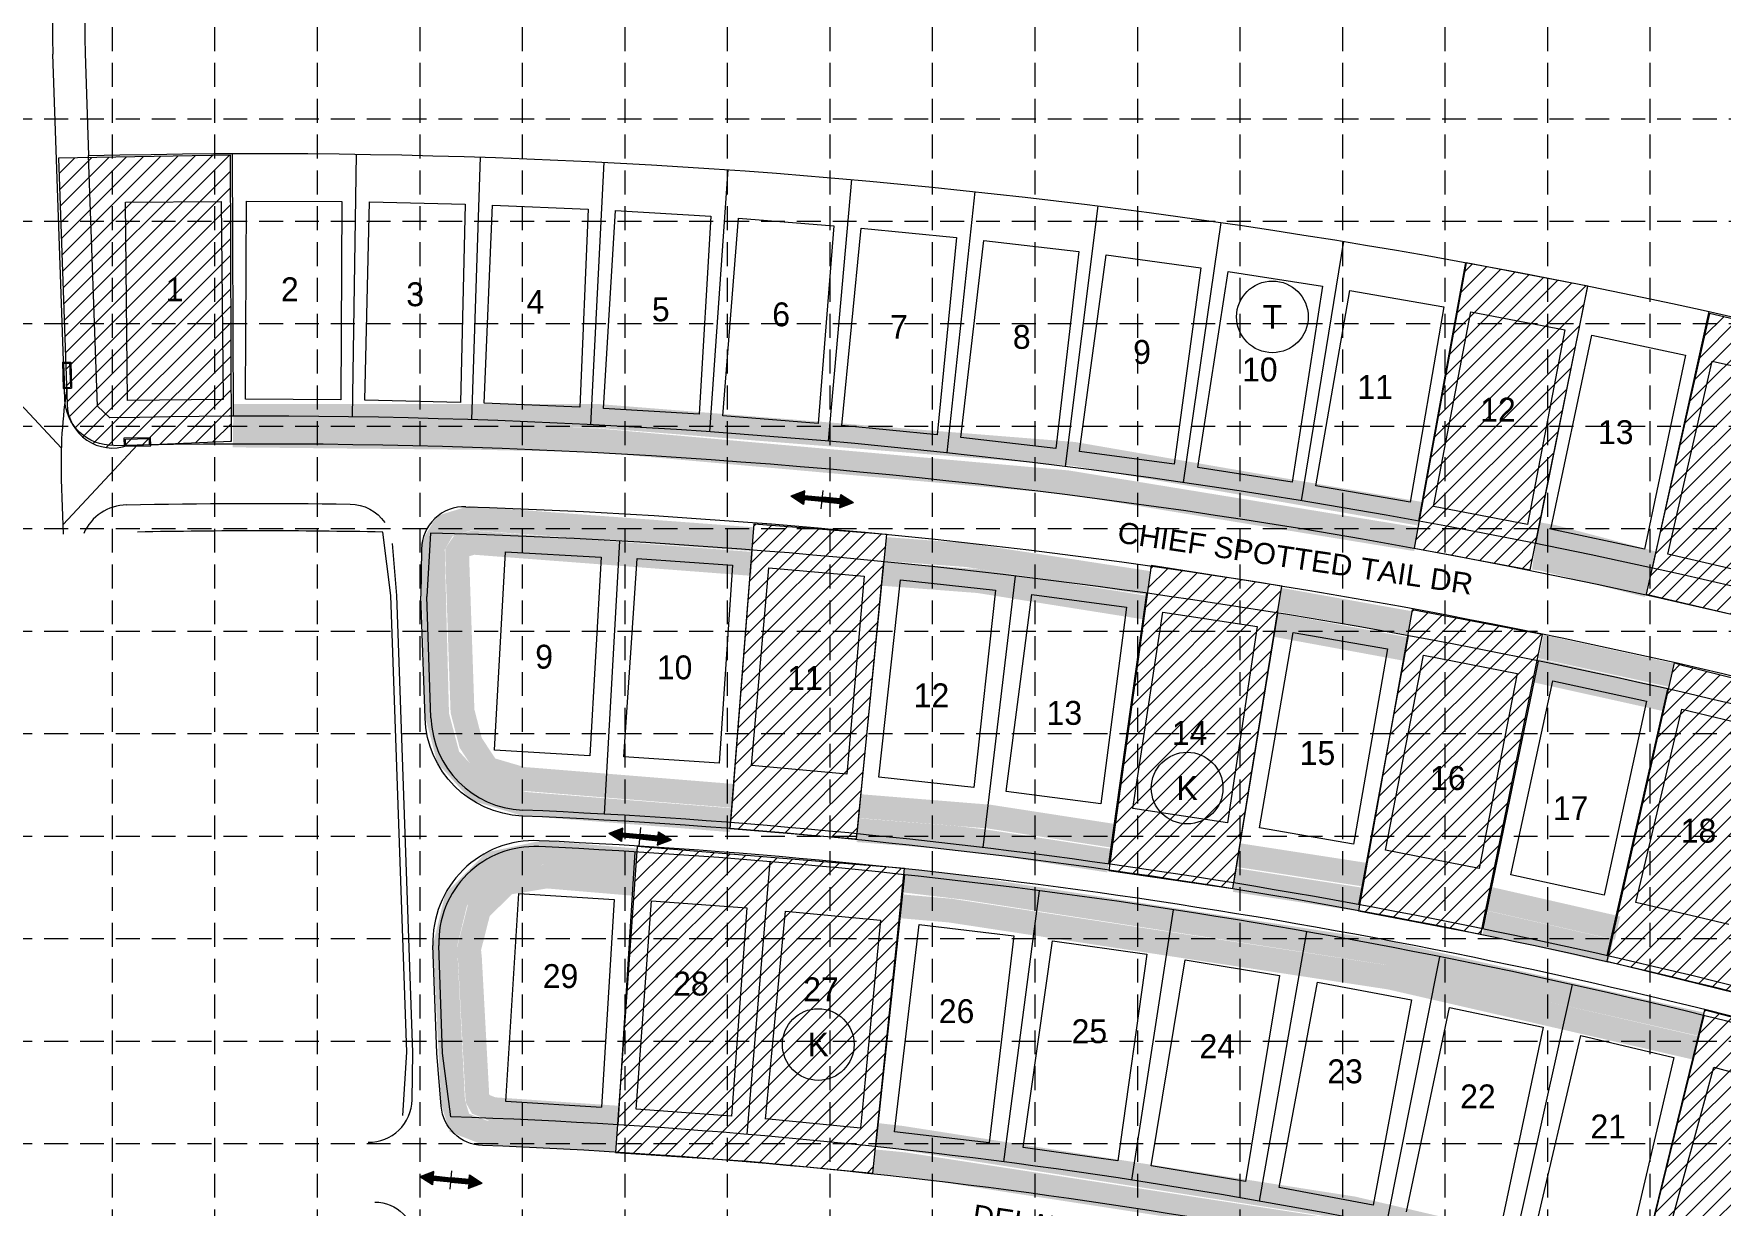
# Model space of a CAD drawing. Header units: feet. Extents: x 357436 to 359157, y 1039453 to 1042203.
# Drawn here: x 358092 to 358798, y 1040545 to 1041035 of the extents above; entities that cross this region are included whole.
import ezdxf
from ezdxf.enums import TextEntityAlignment as Align

# ---------------------------------------------------------------- set-up
doc = ezdxf.new("R2010")
doc.units = ezdxf.units.FT
doc.header["$LTSCALE"] = 50
doc.header["$MEASUREMENT"] = 0
doc.linetypes.add('HIDDEN', pattern=[0.375, 0.25, -0.125])
doc.layers.get('0').update_dxf_attribs({"color": 1})
for name, color, linetype, lineweight in [('11', 1, 'Continuous', 0), ('12', 1, 'Continuous', 0), ('13', 1, 'Continuous', 0), ('3', 1, 'Continuous', 0), ('4', 1, 'Continuous', 0), ('45', 1, 'Continuous', 0), ('SODDED LOT', 2, 'Continuous', 0)]:
    doc.layers.add(name, color=color, linetype=linetype, lineweight=lineweight)
for name, color, linetype in [('arrows', 250, 'Continuous'), ('BASE', 7, 'Continuous'), ('ECB', 84, 'Continuous'), ('grid', 254, 'HIDDEN')]:
    doc.layers.add(name, color=color, linetype=linetype)
doc.styles.add("L200'", font='ARIAL.TTF', dxfattribs={"height": 0.001969})
doc.styles.add('Style-ENGINEERING', font='ENGINEERING.shx')

msp = doc.modelspace()

# ---------------------------------------------------------------- hatches: boundary and pattern name
at = {"layer": 'SODDED LOT', "linetype": 'Continuous', "lineweight": 0}
h = msp.add_hatch(dxfattribs=at)
h.set_pattern_fill('ANSI31', color=2, scale=40, style=0)
edge = h.paths.add_edge_path()
edge.add_line((358174.27, 1040984.54), (358102.33, 1040983.2))
edge.add_line((358102.33, 1040983.2), (358105.88, 1040880.25))
edge.add_arc((358124.91, 1040880.91), 19.03, 181.97623, 289.2981)
edge.add_line((358131.2, 1040862.94), (358174.71, 1040864.72))
edge.add_line((358174.71, 1040864.72), (358174.27, 1040984.54))
h = msp.add_hatch(dxfattribs=at)
h.set_pattern_fill('ANSI31', color=2, scale=40, style=0)
h.paths.add_polyline_path([(358742.32, 1040929.62), (358691.39, 1040939.35), (358669.67, 1040819.99), (358718.14, 1040810.87)])
h = msp.add_hatch(dxfattribs=at)
h.set_pattern_fill('ANSI31', color=2, scale=40, style=0)
h.paths.add_polyline_path([(358793.2, 1040918.23), (358766.78, 1040800.69), (358809.55, 1040790.64), (358810.49, 1040794.09), (358814.89, 1040792.84), (358842.88, 1040906.6)])
h = msp.add_hatch(dxfattribs=at)
h.set_pattern_fill('ANSI31', color=2, scale=40, style=0)
h.paths.add_polyline_path([(358448.77, 1040825.76), (358436.13, 1040698.19), (358383.41, 1040702.48), (358393.41, 1040830.2)])
h = msp.add_hatch(dxfattribs=at)
h.set_pattern_fill('ANSI31', color=2, scale=40, style=0)
h.paths.add_polyline_path([(358559.55, 1040812.66), (358541.94, 1040684.99), (358593.82, 1040677.43), (358614.24, 1040804.07)])
h = msp.add_hatch(dxfattribs=at)
h.set_pattern_fill('ANSI31', color=2, scale=40, style=0)
h.paths.add_polyline_path([(358668.8, 1040794.17), (358646.41, 1040668.08), (358697.62, 1040658.37), (358723.42, 1040783.84)])
h = msp.add_hatch(dxfattribs=at)
h.set_pattern_fill('ANSI31', color=2, scale=40, style=0)
edge = h.paths.add_edge_path()
edge.add_line((358778.47, 1040771.92), (358750.31, 1040647.02))
edge.add_line((358750.31, 1040647.02), (358843.46, 1040624.14))
edge.add_line((358843.46, 1040624.14), (358861.01, 1040620.43))
edge.add_arc((358864.96, 1040639.1), 19.08, 258.06343, 332.79822)
edge.add_line((358881.93, 1040630.38), (358908.61, 1040720.76))
edge.add_arc((358892.4, 1040725.55), 16.9, 343.55342, 436.10735)
edge.add_line((358896.46, 1040741.95), (358782.33, 1040770.76))
edge.add_line((358782.33, 1040770.76), (358778.47, 1040771.92))
h = msp.add_hatch(dxfattribs=at)
h.set_pattern_fill('ANSI31', color=2, scale=40, style=0)
h.paths.add_polyline_path([(358344.44, 1040694.99), (358335.48, 1040566.94), (358390.97, 1040563.38), (358443.11, 1040558.26), (358456.36, 1040685.82)])
h = msp.add_hatch(dxfattribs=at)
h.set_pattern_fill('ANSI31', color=2, scale=40, style=0)
h.paths.add_polyline_path([(358760.75, 1040501.8), (358791.33, 1040626.64), (358836.91, 1040614.65), (358861.39, 1040606.02), (358867.15, 1040598.83), (358869.54, 1040589.24), (358866.67, 1040577.73), (358840.27, 1040494.29), (358833.08, 1040487.57), (358823.48, 1040485.18), (358815.8, 1040486.61)])

# ---------------------------------------------------------------- linework, layer by layer
at = {"color": 254, "lineweight": 0}
for p, q in [((358429.32, 1040838.67), (358429.13, 1040836.8)), ((358429.5, 1040840.55), (358429.69, 1040842.42)), ((358338.47, 1040702.7), (358332.57, 1040700.45)), ((358338.28, 1040700.83), (358338.47, 1040702.7)), ((358345.29, 1040695.24), (358346.06, 1040702.94)), ((358337.91, 1040697.09), (358332.57, 1040700.45)), ((358338.1, 1040698.96), (358337.91, 1040697.09)), ((358345.59, 1040698.22), (358338.1, 1040698.96)), ((358338.28, 1040700.83), (358345.77, 1040700.09)), ((358345.77, 1040700.09), (358345.59, 1040698.22)), ((358345.77, 1040700.09), (358345.59, 1040698.22)), ((358353.26, 1040699.34), (358345.77, 1040700.09)), ((358353.26, 1040699.34), (358353.45, 1040701.22)), ((358353.45, 1040701.22), (358358.79, 1040697.85))]:
    msp.add_line(p, q, dxfattribs=at)
at = {"layer": '11', "color": 250, "linetype": 'Continuous', "lineweight": 0}
for centre in [(358610.32, 1040916.79), (358574.65, 1040719.51), (358420.27, 1040612.16)]:
    msp.add_circle(centre, 15, dxfattribs=at)
at = {"layer": '12', "color": 250, "linetype": 'Continuous', "lineweight": 0}
for p, q in [((358118.57, 1040879.33), (358114.92, 1040984.27)), ((358175.52, 1040875.17), (358175.07, 1040985.16)), ((358225.39, 1040874.91), (358226.97, 1040984.9)), ((358275.25, 1040873.74), (358278.86, 1040983.74)), ((358325.07, 1040871.64), (358330.71, 1040981.56)), ((358374.85, 1040868.63), (358382.52, 1040978.42)), ((358424.57, 1040864.7), (358434.26, 1040974.33)), ((358474.2, 1040859.85), (358485.92, 1040969.28)), ((358523.74, 1040854.08), (358537.47, 1040963.28)), ((358573.16, 1040847.4), (358588.9, 1040956.33)), ((358622.45, 1040839.81), (358640.2, 1040948.43)), ((358671.59, 1040831.31), (358691.34, 1040939.59)), ((358720.56, 1040821.91), (358742.32, 1040929.8)), ((358769.36, 1040811.6), (358793.1, 1040919.07)), ((358118.57, 1040879.33), (358123.74, 1040874.45)), ((358241.4, 1040800.12), (358237.98, 1040826.69)), ((358258, 1040826.23), (358256.42, 1040799.76)), ((358330.77, 1040708.6), (358337.27, 1040822.91)), ((358383.68, 1040705.04), (358392.57, 1040819.19)), ((358436.51, 1040700.37), (358447.78, 1040814.31)), ((358489.23, 1040694.6), (358502.88, 1040808.28)), ((358541.82, 1040687.73), (358557.84, 1040801.11)), ((358248.06, 1040608.92), (358241.4, 1040800.12)), ((358258.19, 1040748.89), (358256.42, 1040799.76)), ((358594.25, 1040679.76), (358612.63, 1040792.78)), ((358646.51, 1040670.7), (358667.24, 1040783.31)), ((358698.56, 1040660.55), (358721.65, 1040772.7)), ((358750.39, 1040649.32), (358775.82, 1040760.96)), ((358336.55, 1040578.53), (358343.67, 1040692.8)), ((358390.48, 1040574.56), (358400.16, 1040688.65)), ((358444.3, 1040569.38), (358456.55, 1040683.22)), ((358498, 1040562.99), (358512.79, 1040676.53)), ((358551.54, 1040555.41), (358568.88, 1040668.59)), ((358604.89, 1040546.62), (358624.77, 1040659.38)), ((358263.08, 1040608.49), (358261.51, 1040653.64)), ((358658.03, 1040536.64), (358680.44, 1040648.92)), ((358710.94, 1040525.46), (358735.86, 1040637.22)), ((358763.58, 1040513.1), (358791, 1040624.27)), ((358246.48, 1040582.45), (358248.06, 1040608.92)), ((358266.51, 1040581.87), (358263.08, 1040608.49))]:
    msp.add_line(p, q, dxfattribs=at)
for centre, radius, start, end in [((358186.73, 1038174.19), 2701, 74.39025, 91.33623), ((358186.73, 1038174.19), 2653, 88.89319, 91.10836), ((358186.73, 1038174.19), 2653, 74.61783, 88.46054), ((358298.17, 1040750.28), 40, 181.99384, 267.52297), ((358186.73, 1038174.19), 2538.5, 75.16373, 87.52296), ((358301.49, 1040655.04), 40, 87.35158, 181.99384), ((358186.73, 1038174.19), 2523.5, 75.17493, 87.35158), ((358186.73, 1038174.19), 2409, 74.75348, 88.10218)]:
    msp.add_arc(centre, radius, start, end, dxfattribs=at)
at = {"layer": '13', "color": 250, "linetype": 'Continuous', "lineweight": 0}
for p, q in [((358104.96, 1040882.29), (358099.93, 1041026.72)), ((358243.91, 1040800.07), (358242.05, 1040821.94)), ((358254.22, 1040819.58), (358253.92, 1040799.83)), ((358250.56, 1040608.85), (358243.91, 1040800.07)), ((358255.7, 1040748.8), (358253.92, 1040799.83)), ((358260.58, 1040608.57), (358259.01, 1040653.56)), ((358250.26, 1040588.99), (358250.56, 1040608.85)), ((358262.46, 1040586.35), (358260.58, 1040608.57))]:
    msp.add_line(p, q, dxfattribs=at)
for centre, radius, start, end in [((358387.26, 1041036.73), 287.5, 141.12553, 181.99398), ((358131.21, 1040818.11), 20, 91.20303, 156.28788), ((358272.22, 1040819.31), 18, 88.14888, 179.12752), ((358186.73, 1038174.19), 2536, 75.16559, 87.52296), ((358301.49, 1040655.04), 42.5, 87.35159, 181.99335), ((358186.73, 1038174.19), 2526, 75.17306, 87.35159), ((358232.26, 1040589.26), 18, 268.91995, 359.12754), ((358186.73, 1038174.19), 2397.5, 74.77369, 87.77773)]:
    msp.add_arc(centre, radius, start, end, dxfattribs=at)
at = {"layer": '13', "color": 250, "linetype": 'Continuous', "lineweight": 0, "extrusion": (0, 0, -1)}
for centre, radius, start, end in [((-358124.95, 1040882.98), 20, 268.6934, 358.00611), ((-358186.73, 1038174.19), 2689.5, 88.6934, 105.7376), ((-358186.73, 1038174.19), 2664.5, 88.79697, 90.80942), ((-358224.12, 1040820.42), 18, 90.80942, 145.14677), ((-358186.73, 1038174.19), 2664.5, 91.85112, 105.39949), ((-358298.17, 1040750.28), 42.5, 272.47704, 358.00665), ((-358280.39, 1040587.87), 18, 272.22227, 355.1597), ((-358234.28, 1040528.21), 18, 91.15727, 175.15912)]:
    msp.add_arc(centre, radius, start, end, dxfattribs=at)
at = {"layer": '3', "color": 250, "linetype": 'Continuous', "lineweight": 0}
for p, q in [((358130.38, 1040964.75), (358170.38, 1040965.15)), ((358131.21, 1040881.76), (358130.38, 1040964.75)), ((358170.38, 1040965.15), (358171.21, 1040882.16)), ((358180.5, 1040882.26), (358180.92, 1040965.25)), ((358180.92, 1040965.25), (358220.92, 1040965.05)), ((358220.92, 1040965.05), (358220.5, 1040882.05)), ((358230.49, 1040881.91), (358232.45, 1040964.89)), ((358232.45, 1040964.89), (358272.44, 1040963.94)), ((358272.44, 1040963.94), (358270.48, 1040880.97)), ((358280.48, 1040880.64), (358283.96, 1040963.57)), ((358283.96, 1040963.57), (358323.93, 1040961.89)), ((358323.93, 1040961.89), (358320.44, 1040878.96)), ((358330.43, 1040878.45), (358335.45, 1040961.3)), ((358335.45, 1040961.3), (358375.37, 1040958.88)), ((358375.37, 1040958.88), (358370.36, 1040876.03)), ((358380.33, 1040875.33), (358386.88, 1040958.07)), ((358386.88, 1040958.07), (358426.76, 1040954.92)), ((358426.76, 1040954.92), (358420.21, 1040872.18)), ((358430.17, 1040871.3), (358438.24, 1040953.91)), ((358438.24, 1040953.91), (358478.06, 1040950.01)), ((358478.06, 1040950.01), (358469.98, 1040867.41)), ((358479.93, 1040866.34), (358489.52, 1040948.79)), ((358489.52, 1040948.79), (358529.25, 1040944.16)), ((358529.25, 1040944.16), (358519.66, 1040861.72)), ((358529.58, 1040860.47), (358540.7, 1040942.72)), ((358540.7, 1040942.72), (358580.34, 1040937.37)), ((358580.34, 1040937.37), (358569.22, 1040855.11)), ((358579.12, 1040853.68), (358591.75, 1040935.72)), ((358591.75, 1040935.72), (358631.29, 1040929.63)), ((358631.29, 1040929.63), (358618.65, 1040847.6)), ((358628.52, 1040845.98), (358642.67, 1040927.77)), ((358642.67, 1040927.77), (358682.08, 1040920.95)), ((358682.08, 1040920.95), (358667.94, 1040839.17)), ((358677.78, 1040837.37), (358693.43, 1040918.88)), ((358693.43, 1040918.88), (358732.71, 1040911.34)), ((358732.71, 1040911.34), (358717.06, 1040829.83)), ((358726.86, 1040827.85), (358744.02, 1040909.06)), ((358744.02, 1040909.06), (358783.15, 1040900.79)), ((358783.15, 1040900.79), (358766, 1040819.58)), ((358775.77, 1040817.43), (358794.42, 1040898.3)), ((358794.42, 1040898.3), (358833.39, 1040889.31)), ((358171.21, 1040882.16), (358131.21, 1040881.76)), ((358220.5, 1040882.05), (358180.5, 1040882.26)), ((358270.48, 1040880.97), (358230.49, 1040881.91)), ((358320.44, 1040878.96), (358280.48, 1040880.64)), ((358370.36, 1040876.03), (358330.43, 1040878.45)), ((358420.21, 1040872.18), (358380.33, 1040875.33)), ((358469.98, 1040867.41), (358430.17, 1040871.3)), ((358519.66, 1040861.72), (358479.93, 1040866.34)), ((358569.22, 1040855.11), (358529.58, 1040860.47)), ((358618.65, 1040847.6), (358579.12, 1040853.68)), ((358667.94, 1040839.17), (358628.52, 1040845.98)), ((358717.06, 1040829.83), (358677.78, 1040837.37)), ((358766, 1040819.58), (358726.86, 1040827.85)), ((358284.71, 1040735.33), (358289.44, 1040818.48)), ((358289.44, 1040818.48), (358329.37, 1040816.21)), ((358329.37, 1040816.21), (358324.65, 1040733.06)), ((358338.92, 1040732.65), (358344.5, 1040815.56)), ((358344.5, 1040815.56), (358384.41, 1040812.87)), ((358814.74, 1040808.44), (358775.77, 1040817.43)), ((358384.41, 1040812.87), (358378.83, 1040729.96)), ((358392.34, 1040728.91), (358399.65, 1040811.68)), ((358399.65, 1040811.68), (358439.49, 1040808.16)), ((358439.49, 1040808.16), (358432.18, 1040725.39)), ((358445.66, 1040724.06), (358454.7, 1040806.66)), ((358454.7, 1040806.66), (358494.46, 1040802.31)), ((358494.46, 1040802.31), (358485.42, 1040719.71)), ((358498.87, 1040718.09), (358509.64, 1040800.49)), ((358509.64, 1040800.49), (358549.3, 1040795.31)), ((358549.3, 1040795.31), (358538.54, 1040712.91)), ((358551.95, 1040711.02), (358564.43, 1040793.17)), ((358564.43, 1040793.17), (358603.98, 1040787.16)), ((358603.98, 1040787.16), (358591.5, 1040705.01)), ((358604.87, 1040702.83), (358619.06, 1040784.71)), ((358619.06, 1040784.71), (358658.47, 1040777.87)), ((358658.47, 1040777.87), (358644.28, 1040696)), ((358657.6, 1040693.54), (358673.5, 1040775.11)), ((358673.5, 1040775.11), (358712.76, 1040767.45)), ((358712.76, 1040767.45), (358696.86, 1040685.89)), ((358710.13, 1040683.16), (358727.73, 1040764.37)), ((358727.73, 1040764.37), (358766.83, 1040755.89)), ((358766.83, 1040755.89), (358749.22, 1040674.68)), ((358762.43, 1040671.68), (358781.73, 1040752.5)), ((358781.73, 1040752.5), (358820.63, 1040743.21)), ((358324.65, 1040733.06), (358284.71, 1040735.33)), ((358378.83, 1040729.96), (358338.92, 1040732.65)), ((358432.18, 1040725.39), (358392.34, 1040728.91)), ((358485.42, 1040719.71), (358445.66, 1040724.06)), ((358538.54, 1040712.91), (358498.87, 1040718.09)), ((358591.5, 1040705.01), (358551.95, 1040711.02)), ((358644.28, 1040696), (358604.87, 1040702.83)), ((358696.86, 1040685.89), (358657.6, 1040693.54)), ((358749.22, 1040674.68), (358710.13, 1040683.16)), ((358289.57, 1040588.31), (358294.99, 1040675.35)), ((358294.99, 1040675.35), (358334.92, 1040672.86)), ((358334.92, 1040672.86), (358329.5, 1040585.97)), ((358344.1, 1040585.14), (358350.51, 1040672.3)), ((358350.51, 1040672.3), (358390.4, 1040669.36)), ((358390.4, 1040669.36), (358383.99, 1040582.21)), ((358398.16, 1040580.92), (358406.54, 1040667.99)), ((358406.54, 1040667.99), (358446.35, 1040664.16)), ((358801.34, 1040662.39), (358762.43, 1040671.68)), ((358446.35, 1040664.16), (358437.99, 1040577.17)), ((358452.14, 1040575.65), (358462.46, 1040662.43)), ((358462.46, 1040662.43), (358502.18, 1040657.71)), ((358502.18, 1040657.71), (358491.86, 1040570.93)), ((358505.97, 1040569.09), (358518.23, 1040655.62)), ((358518.23, 1040655.62), (358557.84, 1040650)), ((358557.84, 1040650), (358545.57, 1040563.47)), ((358559.64, 1040561.32), (358573.85, 1040647.55)), ((358573.85, 1040647.55), (358613.32, 1040641.05)), ((358613.32, 1040641.05), (358599.11, 1040554.82)), ((358613.13, 1040552.35), (358629.26, 1040638.24)), ((358629.26, 1040638.24), (358668.58, 1040630.85)), ((358668.58, 1040630.85), (358652.44, 1040544.96)), ((358666.4, 1040542.18), (358684.46, 1040627.69)), ((358684.46, 1040627.69), (358723.59, 1040619.42)), ((358723.59, 1040619.42), (358705.53, 1040533.91)), ((358719.43, 1040530.82), (358739.4, 1040615.9)), ((358739.4, 1040615.9), (358778.34, 1040606.75)), ((358778.34, 1040606.75), (358758.37, 1040521.67)), ((358772.08, 1040518.58), (358795.06, 1040602.65)), ((358795.06, 1040602.65), (358833.65, 1040592.11)), ((358329.49, 1040585.82), (358289.57, 1040588.31)), ((358383.99, 1040582.21), (358344.1, 1040585.14)), ((358437.99, 1040577.17), (358398.17, 1040581)), ((358491.86, 1040570.93), (358452.14, 1040575.65)), ((358545.57, 1040563.47), (358505.97, 1040569.09)), ((358599.11, 1040554.82), (358559.64, 1040561.32)), ((358652.44, 1040544.96), (358613.13, 1040552.35))]:
    msp.add_line(p, q, dxfattribs=at)
at = {"layer": '4', "color": 250, "linetype": 'Continuous', "lineweight": 0}
msp.add_line((358113.42, 1041027.19), (358114.92, 1040984.27), dxfattribs=at)
msp.add_arc((358387.26, 1041036.73), 274, 141.12553, 181.99384, dxfattribs=at)
at = {"layer": '4', "color": 250, "linetype": 'Continuous', "lineweight": 0, "extrusion": (0, 0, -1)}
msp.add_arc((-358186.73, 1038174.19), 2811, 88.53612, 105.60974, dxfattribs=at)
at = {"layer": '45', "color": 250, "linetype": 'Continuous', "lineweight": 0}
for p, q in [((358071.46, 1040896.13), (358103.6, 1040861.87)), ((358103.92, 1040897.76), (358107.42, 1040897.88)), ((358103.92, 1040897.76), (358104.3, 1040886.77)), ((358104.44, 1040897.28), (358106.94, 1040897.37)), ((358104.44, 1040897.28), (358104.78, 1040887.28)), ((358106.94, 1040897.37), (358107.28, 1040887.37)), ((358107.42, 1040897.88), (358107.8, 1040886.89)), ((358104.3, 1040886.77), (358107.8, 1040886.89)), ((358104.78, 1040887.28), (358107.28, 1040887.37)), ((358129.84, 1040866.09), (358140.84, 1040866.31)), ((358129.91, 1040862.59), (358129.84, 1040866.09)), ((358130.35, 1040865.6), (358140.35, 1040865.8)), ((358130.4, 1040863.1), (358130.35, 1040865.6)), ((358140.4, 1040863.3), (358140.35, 1040865.8)), ((358140.91, 1040862.81), (358140.84, 1040866.31)), ((358135.4, 1040863.2), (358104.28, 1040829.84)), ((358129.91, 1040862.59), (358140.91, 1040862.81)), ((358130.4, 1040863.1), (358140.4, 1040863.3)), ((358104.42, 1040825.84), (358103.63, 1040848.67))]:
    msp.add_line(p, q, dxfattribs=at)
at = {"layer": '45', "color": 250, "linetype": 'Continuous', "lineweight": 0, "extrusion": (0, 0, -1)}
msp.add_arc((-358303.51, 1040855.63), 200, 358.00611, 9.11799, dxfattribs=at)
at = {"layer": 'arrows', "color": 252, "lineweight": 0}
for p, q in [((358414.71, 1040843.91), (358408.81, 1040841.66)), ((358414.52, 1040842.04), (358414.71, 1040843.91)), ((358421.53, 1040836.44), (358422.3, 1040844.15)), ((358414.15, 1040838.29), (358408.81, 1040841.66)), ((358414.34, 1040840.16), (358414.15, 1040838.29)), ((358421.83, 1040839.42), (358414.34, 1040840.16)), ((358414.52, 1040842.04), (358422.01, 1040841.29)), ((358422.01, 1040841.29), (358421.83, 1040839.42)), ((358422.01, 1040841.29), (358421.83, 1040839.42)), ((358421.83, 1040839.42), (358429.32, 1040838.67)), ((358429.5, 1040840.55), (358422.01, 1040841.29)), ((358429.13, 1040836.8), (358435.03, 1040839.05)), ((358429.69, 1040842.42), (358435.03, 1040839.05)), ((358345.59, 1040698.22), (358353.08, 1040697.47)), ((358352.89, 1040695.6), (358358.79, 1040697.85)), ((358353.08, 1040697.47), (358352.89, 1040695.6)), ((358259.36, 1040559.03), (358253.47, 1040556.78)), ((358258.81, 1040553.41), (358253.47, 1040556.78)), ((358258.99, 1040555.29), (358258.81, 1040553.41)), ((358266.48, 1040554.54), (358258.99, 1040555.29)), ((358259.18, 1040557.16), (358259.36, 1040559.03)), ((358259.18, 1040557.16), (358266.67, 1040556.41)), ((358266.19, 1040551.56), (358266.95, 1040559.27)), ((358266.67, 1040556.41), (358266.48, 1040554.54)), ((358266.67, 1040556.41), (358266.48, 1040554.54)), ((358266.48, 1040554.54), (358273.97, 1040553.8)), ((358274.16, 1040555.67), (358266.67, 1040556.41)), ((358273.78, 1040551.93), (358279.68, 1040554.18)), ((358273.97, 1040553.8), (358273.78, 1040551.93)), ((358274.16, 1040555.67), (358274.34, 1040557.54)), ((358274.34, 1040557.54), (358279.68, 1040554.18))]:
    msp.add_line(p, q, dxfattribs=at)
for points in [[(358414.71, 1040843.91), (358414.15, 1040838.29), (358408.81, 1040841.66), (358414.15, 1040838.29)], [(358421.83, 1040839.42), (358422.01, 1040841.29), (358414.34, 1040840.16), (358414.52, 1040842.04)], [(358421.83, 1040839.42), (358422.01, 1040841.29), (358429.32, 1040838.67), (358429.5, 1040840.55)], [(358429.69, 1040842.42), (358429.13, 1040836.8), (358435.03, 1040839.05), (358429.13, 1040836.8)], [(358338.47, 1040702.7), (358337.91, 1040697.09), (358332.57, 1040700.45), (358337.91, 1040697.09)], [(358345.59, 1040698.22), (358345.77, 1040700.09), (358338.1, 1040698.96), (358338.28, 1040700.83)], [(358345.59, 1040698.22), (358345.77, 1040700.09), (358353.08, 1040697.47), (358353.26, 1040699.34)], [(358353.45, 1040701.22), (358352.89, 1040695.6), (358358.79, 1040697.85), (358352.89, 1040695.6)], [(358259.36, 1040559.03), (358258.81, 1040553.41), (358253.47, 1040556.78), (358258.81, 1040553.41)], [(358266.48, 1040554.54), (358266.67, 1040556.41), (358258.99, 1040555.29), (358259.18, 1040557.16)], [(358266.48, 1040554.54), (358266.67, 1040556.41), (358273.97, 1040553.8), (358274.16, 1040555.67)], [(358274.34, 1040557.54), (358273.78, 1040551.93), (358279.68, 1040554.18), (358273.78, 1040551.93)]]:
    msp.add_solid(points, dxfattribs=at)
at = {"layer": 'ECB', "color": 200, "linetype": 'Continuous', "lineweight": 0, "const_width": 10}
for points in [[(358175.41, 1040875.37), (358327.12, 1040875.37), (358527.23, 1040859.42), (358672.32, 1040834.32)], [(358721.47, 1040825.81), (358727.75, 1040824.73), (358769.75, 1040813.67)], [(358384.93, 1040716.22), (358296.28, 1040723.4), (358281.95, 1040727.61), (358274.83, 1040738.4), (358271.38, 1040751.71), (358269.29, 1040812.55), (358269.22, 1040818.32), (358270.97, 1040820.86), (358275.84, 1040822.24), (358392.65, 1040813.36)], [(358447.17, 1040809.22), (358487.36, 1040806.16), (358556.93, 1040795.1)], [(358611.65, 1040787.79), (358666.14, 1040777.74)], [(358720.57, 1040768.69), (358775.24, 1040756.55)], [(358543.76, 1040699.53), (358491.74, 1040707.58), (358437.8, 1040711.94)], [(358649.27, 1040683.22), (358596.06, 1040691.45)], [(358336.76, 1040581.5), (358284.01, 1040585.1), (358278.87, 1040587.19), (358277.65, 1040589.38), (358274.49, 1040648.09), (358274.09, 1040652.05), (358278.27, 1040668.52), (358289.75, 1040679.75), (358306.53, 1040682.52), (358342.99, 1040679.44)], [(358455.14, 1040670), (358475.41, 1040668.24), (358659.72, 1040640.13), (358787.49, 1040610.72)], [(358754.79, 1040660.91), (358701.4, 1040673.1)], [(358764.38, 1040515.5), (358644.04, 1040543.57), (358454.87, 1040573.13), (358444.92, 1040574.27)]]:
    msp.add_lwpolyline(points, dxfattribs=at)
at = {"layer": 'ECB', "color": 84, "linetype": 'Continuous', "lineweight": 0, "const_width": 10}
for points in [[(358175.3, 1040867.15), (358279.14, 1040866.12), (358327.27, 1040865.13), (358524.38, 1040847.54), (358670.51, 1040823.65)], [(358383.71, 1040706.08), (358297.05, 1040712.94), (358277.86, 1040718.72), (358265.41, 1040732.43), (358260.75, 1040750.08), (358259.04, 1040815.64), (358258.95, 1040820.78), (358263.96, 1040829.25), (358274.62, 1040832.52), (358392.96, 1040823.71)], [(358448.15, 1040819.6), (358482.58, 1040817.04), (358558.79, 1040805.35)], [(358719.69, 1040815.99), (358723.63, 1040815.45), (358767.49, 1040804.34)], [(358613.36, 1040798.37), (358668, 1040788.6)], [(358722.76, 1040778.74), (358777.43, 1040766.79)], [(358541.94, 1040689.15), (358490.02, 1040697.19), (358478.01, 1040698.62), (358436.68, 1040701.89)], [(358267.94, 1040672.05), (358283.93, 1040688.03), (358304.86, 1040692.5), (358344.03, 1040689.23)], [(358336.1, 1040571.98), (358280.58, 1040575.34), (358270.09, 1040579.4), (358267.46, 1040587.93), (358264.09, 1040653.71), (358269.41, 1040675.59)], [(358455.85, 1040680.85), (358482.17, 1040677.71), (358658.33, 1040650.51), (358790.25, 1040620.54)], [(358647.07, 1040672.89), (358594.6, 1040681.01)], [(358751.91, 1040651.2), (358699.39, 1040663.21)], [(358761.69, 1040505.9), (358641.75, 1040533.42), (358456.11, 1040562.03), (358443.56, 1040563.27)]]:
    msp.add_lwpolyline(points, dxfattribs=at)
at = {"layer": 'grid', "color": 253, "lineweight": 0, "ltscale": 0.8}
for p, q in [((358124.89, 1039498.07), (358124.89, 1042158.19)), ((358167.8, 1039498.07), (358167.8, 1042158.19)), ((358210.7, 1039498.07), (358210.7, 1042158.19)), ((358253.61, 1039498.07), (358253.61, 1042158.19)), ((358296.51, 1039498.07), (358296.51, 1042158.19)), ((358339.42, 1039498.07), (358339.42, 1042158.19)), ((358382.32, 1039498.07), (358382.32, 1042158.19)), ((358425.23, 1039498.07), (358425.23, 1042158.19)), ((358468.13, 1039498.07), (358468.13, 1042158.19)), ((358511.04, 1039498.07), (358511.04, 1042158.19)), ((358553.94, 1039498.07), (358553.94, 1042158.19)), ((358596.85, 1039498.07), (358596.85, 1042158.19)), ((358639.75, 1039498.07), (358639.75, 1042158.19)), ((358682.66, 1039498.07), (358682.66, 1042158.19)), ((358725.56, 1039498.07), (358725.56, 1042158.19)), ((358768.47, 1039498.07), (358768.47, 1042158.19)), ((357481.31, 1040999.75), (359111.71, 1040999.75)), ((357481.31, 1040956.84), (359111.71, 1040956.84)), ((357481.31, 1040913.94), (359111.71, 1040913.94)), ((357481.31, 1040871.03), (359111.71, 1040871.03)), ((357481.31, 1040828.13), (359111.71, 1040828.13)), ((357481.31, 1040785.22), (359111.71, 1040785.22)), ((357481.31, 1040742.32), (359111.71, 1040742.32)), ((357481.31, 1040699.41), (359111.71, 1040699.41)), ((357481.31, 1040656.51), (359111.71, 1040656.51)), ((357481.31, 1040613.6), (359111.71, 1040613.6)), ((357481.31, 1040570.7), (359111.71, 1040570.7))]:
    msp.add_line(p, q, dxfattribs=at)
at = {"layer": 'SODDED LOT', "color": 2, "linetype": 'Continuous', "lineweight": 0}
for points in [[(358174.27, 1040984.54), (358102.33, 1040983.2), (358105.88, 1040880.25, 0.505804), (358131.2, 1040862.94), (358174.71, 1040864.72)], [(358778.47, 1040771.92), (358750.31, 1040647.02), (358843.46, 1040624.14), (358861.01, 1040620.43, 0.338164), (358881.93, 1040630.38), (358908.61, 1040720.76, 0.42733), (358896.46, 1040741.95), (358782.33, 1040770.76)]]:
    msp.add_lwpolyline(points, format="xyb", close=True, dxfattribs=at)
for points in [[(358742.32, 1040929.62), (358691.39, 1040939.35), (358669.67, 1040819.99), (358718.14, 1040810.87)], [(358793.2, 1040918.23), (358766.78, 1040800.69), (358809.55, 1040790.64), (358810.49, 1040794.09), (358814.89, 1040792.84), (358842.88, 1040906.6)], [(358448.77, 1040825.76), (358436.13, 1040698.19), (358383.41, 1040702.48), (358393.41, 1040830.2)], [(358559.55, 1040812.66), (358541.94, 1040684.99), (358593.82, 1040677.43), (358614.24, 1040804.07)], [(358668.8, 1040794.17), (358646.41, 1040668.08), (358697.62, 1040658.37), (358723.42, 1040783.84)], [(358344.44, 1040694.99), (358335.48, 1040566.94), (358390.97, 1040563.38), (358443.11, 1040558.26), (358456.36, 1040685.82)], [(358760.75, 1040501.8), (358791.33, 1040626.64), (358836.91, 1040614.65), (358861.39, 1040606.02), (358867.15, 1040598.83), (358869.54, 1040589.24), (358866.67, 1040577.73), (358840.27, 1040494.29), (358833.08, 1040487.57), (358823.48, 1040485.18), (358815.8, 1040486.61)]]:
    msp.add_lwpolyline(points, close=True, dxfattribs=at)

# ---------------------------------------------------------------- texts
at = {"layer": '11', "color": 250, "linetype": 'Continuous', "lineweight": 0, "style": 'Style-ENGINEERING'}
for s, p in [('1', (358150.86, 1040928.33)), ('2', (358199.12, 1040928.33)), ('3', (358251.57, 1040926.24)), ('4', (358301.92, 1040923.09)), ('5', (358354.37, 1040919.94)), ('6', (358404.72, 1040917.84)), ('T', (358610.32, 1040916.79)), ('7', (358454.02, 1040912.59)), ('8', (358505.42, 1040908.4)), ('9', (358555.77, 1040902.1)), ('10', (358605.07, 1040894.75)), ('11', (358653.33, 1040887.41)), ('12', (358704.73, 1040877.96)), ('13', (358754.03, 1040868.52)), ('9', (358305.55, 1040774.52)), ('10', (358360.14, 1040770.04)), ('11', (358414.72, 1040765.57)), ('12', (358467.66, 1040758.34)), ('13', (358523.25, 1040750.99)), ('14', (358575.7, 1040742.59)), ('15', (358629.2, 1040734.2)), ('K', (358574.65, 1040719.51)), ('16', (358683.75, 1040723.71)), ('17', (358735.15, 1040711.11)), ('18', (358788.65, 1040701.67)), ('29', (358312.41, 1040640.8)), ('28', (358366.95, 1040637.66)), ('27', (358421.41, 1040635.25)), ('26', (358478.15, 1040626.11)), ('K', (358420.27, 1040612.16)), ('25', (358533.74, 1040617.72)), ('24', (358587.24, 1040611.42)), ('23', (358640.74, 1040600.93)), ('22', (358696.34, 1040590.43)), ('21', (358750.88, 1040577.84))]:
    msp.add_text(s, height=10, dxfattribs=at).set_placement(p, align=Align.MIDDLE_CENTER)
at = {"layer": 'BASE', "lineweight": 0, "style": "L200'"}
for s, height, p in [('CHIEF SPOTTED TAIL DR', 8.8668, (358545.1, 1040822.36)), ('DELAWARE', 8.867, (358484.33, 1040536.53))]:
    msp.add_text(s, height=height, rotation=351.59095, dxfattribs=at).set_placement(p)

doc.saveas('drawing.dxf')
